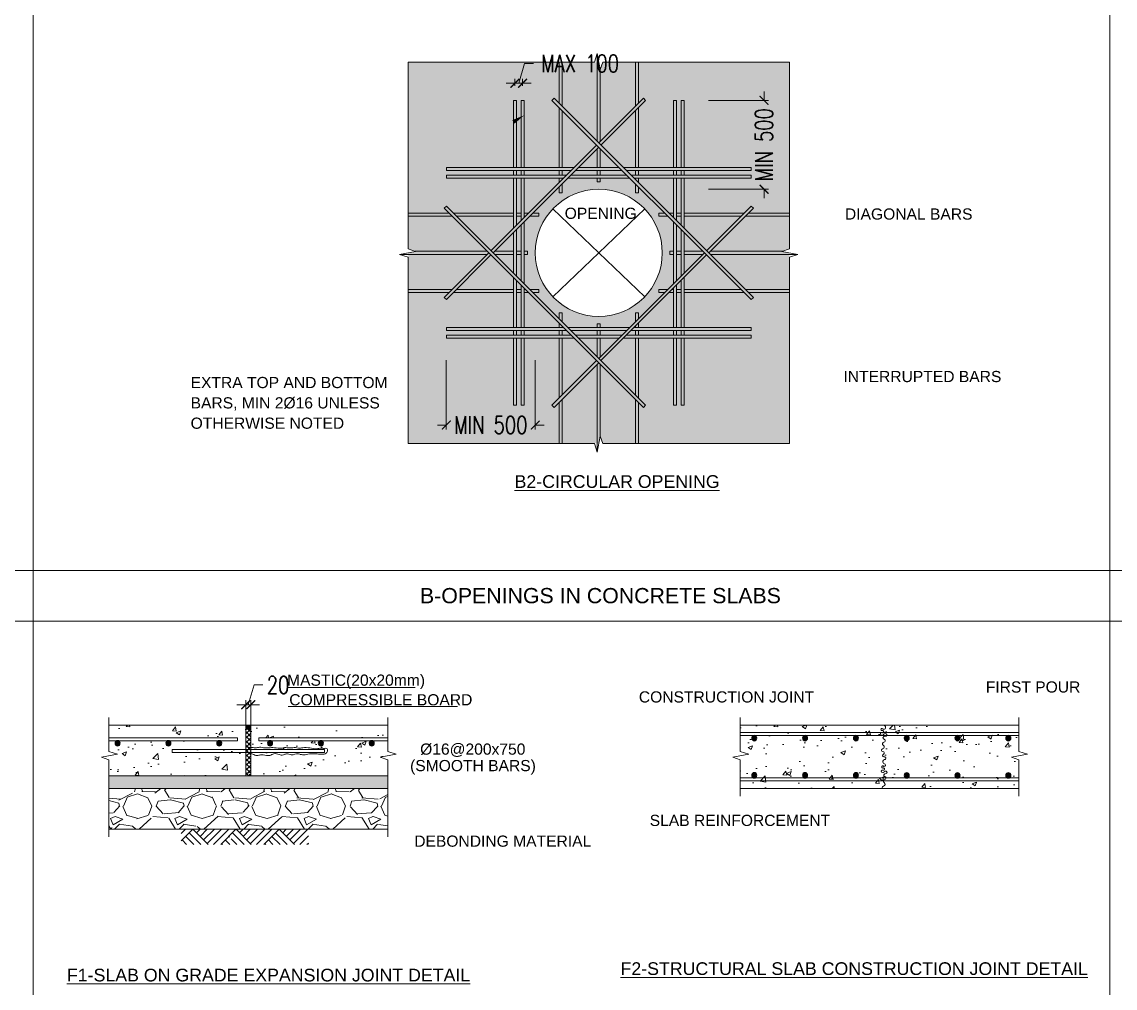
# Model space of a CAD drawing. Extents: x 166525 to 167198, y 178739 to 179747.
# Drawn here: x 166629.13 to 166641.6, y 179574.17 to 179585.19 of the extents above; entities that cross this region are included whole.
import ezdxf
from ezdxf.enums import TextEntityAlignment as Align

# ---------------------------------------------------------------- set-up
doc = ezdxf.new("R2010")
doc.units = 0
doc.header["$MEASUREMENT"] = 0
doc.layers.get('0').update_dxf_attribs({"linetype": 'CONTINUOUS'})
doc.layers.get('DEFPOINTS').update_dxf_attribs({"linetype": 'CONTINUOUS'})
doc.layers.add('BEAM', color=6, linetype='CONTINUOUS', lineweight=13)
doc.layers.add('S-G-TEXT SUB TITLE', color=2, linetype='CONTINUOUS')
doc.layers.add('Steel', color=2, linetype='CONTINUOUS')
doc.styles.add('ARIAL', font='arial.ttf')
doc.styles.add('DIM', font='simplex.shx', dxfattribs={"width": 0.75})
doc.dimstyles.new('MUTASIM', dxfattribs={"dimscale": 0.9995, "dimtxt": 0.2, "dimasz": 0.1, "dimexe": 0.05, "dimexo": 0.12, "dimgap": 0.05, "dimtad": 0, "dimzin": 0, "dimdsep": 46, "dimtxsty": 'DIM', "dimblk": 'ARCHTICK', "dimcen": 0.09, "dimclrd": 35, "dimclre": 33, "dimclrt": 256, "dimazin": 0, "dimtfac": 1, "dimtofl": 0, "dimtmove": 1, "dimatfit": 3, "dimfxl": 0.18, "dimtolj": 1, "dimtzin": 0, "dimlwd": 13, "dimlwe": 9, "dimarcsym": 0})

# ---------------------------------------------------------------- blocks, each defined once
blk = doc.blocks.new('B1')
at = {"layer": 'Steel'}
blk.add_hatch(color=256, dxfattribs=at).paths.add_polyline_path([(-0.05, 0, 1), (0.05, 0, 1)], flags=16)
blk.add_circle((0, 0), 0.05, dxfattribs=at)
blk = doc.blocks.new('SUBTITLE')
at = {"lineweight": 0}
for tag, p in [('%%USUBTITLE', (13935941.075, 8347529.818)), ('20', (13935941.075, 8347529.418))]:
    blk.add_attdef(tag, p, '', height=0.2, dxfattribs=at)
blk = doc.blocks.new('_ARCHTICK')
at = {"color": 0, "linetype": 'ByBlock', "const_width": 0.15}
blk.add_lwpolyline([(-0.5, -0.5), (0.5, 0.5)], dxfattribs=at)
blk = doc.blocks.new('*D675')
at = {"layer": 'BEAM', "color": 35, "lineweight": 13, "transparency": 16777216}
for p, q in [((166631.714, 179577.403), (166631.781, 179577.628)), ((166631.781, 179577.628), (166631.881, 179577.628)), ((166631.685, 179577.403), (166631.585, 179577.403)), ((166631.685, 179577.403), (166631.743, 179577.403)), ((166631.743, 179577.403), (166631.843, 179577.403))]:
    blk.add_line(p, q, dxfattribs=at)
at = {"layer": 'BEAM', "color": 33, "lineweight": 9, "transparency": 16777216}
for p, q in [((166631.685, 179576.632), (166631.685, 179577.453)), ((166631.743, 179576.632), (166631.743, 179577.453))]:
    blk.add_line(p, q, dxfattribs=at)
at = {"layer": 'DEFPOINTS', "color": 0, "transparency": 16777216}
for p in [(166631.743, 179577.403), (166631.685, 179576.512), (166631.743, 179576.512)]:
    blk.add_point(p, dxfattribs=at)
at = {"layer": 'BEAM', "color": 35, "lineweight": 13, "transparency": 16777216, "xscale": 0.09995000000000001, "yscale": 0.09995000000000001, "zscale": 0.09995000000000001}
blk.add_blockref('_ARCHTICK', (166631.685, 179577.403), dxfattribs=at)
at = {"layer": 'BEAM', "color": 35, "lineweight": 13, "transparency": 16777216, "xscale": 0.09995000000000001, "yscale": 0.09995000000000001, "zscale": 0.09995000000000001, "rotation": 180}
blk.add_blockref('_ARCHTICK', (166631.743, 179577.403), dxfattribs=at)
at = {"layer": 'BEAM', "transparency": 16777216, "insert": (166632.053, 179577.628), "char_height": 0.1999, "attachment_point": 5, "style": 'DIM'}
blk.add_mtext('\\A1;20', dxfattribs=at)
blk = doc.blocks.new('*D698')
at = {"layer": 'BEAM', "color": 35, "lineweight": 13, "transparency": 16777216}
for p, q in [((166637.595, 179584.293), (166637.595, 179584.393)), ((166637.595, 179583.279), (166637.595, 179583.179))]:
    blk.add_line(p, q, dxfattribs=at)
at = {"layer": 'BEAM', "color": 33, "lineweight": 9, "transparency": 16777216}
for p, q in [((166636.961, 179584.293), (166637.645, 179584.293)), ((166636.961, 179583.279), (166637.645, 179583.279))]:
    blk.add_line(p, q, dxfattribs=at)
at = {"layer": 'DEFPOINTS', "color": 0, "transparency": 16777216}
for p in [(166636.841, 179584.293), (166637.595, 179584.293), (166636.841, 179583.279)]:
    blk.add_point(p, dxfattribs=at)
at = {"layer": 'BEAM', "color": 35, "lineweight": 13, "transparency": 16777216, "xscale": 0.09995000000000001, "yscale": 0.09995000000000001, "zscale": 0.09995000000000001}
for p, rotation in [((166637.595, 179584.293), 270), ((166637.595, 179583.279), 90)]:
    blk.add_blockref('_ARCHTICK', p, dxfattribs=dict(at, rotation=rotation))
at = {"layer": 'BEAM', "transparency": 16777216, "insert": (166637.595, 179583.786), "char_height": 0.1999, "attachment_point": 5, "rotation": 90, "style": 'DIM'}
blk.add_mtext('\\A1;MIN 500', dxfattribs=at)
blk = doc.blocks.new('*D699')
at = {"layer": 'BEAM', "color": 33, "lineweight": 9, "transparency": 16777216}
for p, q in [((166633.972, 179581.331), (166633.972, 179580.541)), ((166634.986, 179581.331), (166634.986, 179580.541))]:
    blk.add_line(p, q, dxfattribs=at)
at = {"layer": 'BEAM', "color": 35, "lineweight": 13, "transparency": 16777216}
for p, q in [((166633.972, 179580.591), (166633.872, 179580.591)), ((166634.986, 179580.591), (166635.086, 179580.591))]:
    blk.add_line(p, q, dxfattribs=at)
at = {"layer": 'DEFPOINTS', "color": 0, "transparency": 16777216}
for p in [(166633.972, 179581.451), (166634.986, 179581.451), (166634.986, 179580.591)]:
    blk.add_point(p, dxfattribs=at)
at = {"layer": 'BEAM', "color": 35, "lineweight": 13, "transparency": 16777216, "xscale": 0.09995000000000001, "yscale": 0.09995000000000001, "zscale": 0.09995000000000001}
blk.add_blockref('_ARCHTICK', (166633.972, 179580.591), dxfattribs=at)
at = {"layer": 'BEAM', "color": 35, "lineweight": 13, "transparency": 16777216, "xscale": 0.09995000000000001, "yscale": 0.09995000000000001, "zscale": 0.09995000000000001, "rotation": 180}
blk.add_blockref('_ARCHTICK', (166634.986, 179580.591), dxfattribs=at)
at = {"layer": 'BEAM', "transparency": 16777216, "insert": (166634.479, 179580.591), "char_height": 0.1999, "attachment_point": 5, "style": 'DIM'}
blk.add_mtext('\\A1;MIN 500', dxfattribs=at)
blk = doc.blocks.new('*D700')
at = {"layer": 'BEAM', "color": 35, "lineweight": 13, "transparency": 16777216}
for p, q in [((166634.798, 179584.488), (166634.865, 179584.713)), ((166634.865, 179584.713), (166634.965, 179584.713)), ((166634.755, 179584.488), (166634.655, 179584.488)), ((166634.841, 179584.488), (166634.755, 179584.488)), ((166634.841, 179584.488), (166634.941, 179584.488))]:
    blk.add_line(p, q, dxfattribs=at)
at = {"layer": 'BEAM', "color": 33, "lineweight": 9, "transparency": 16777216}
for p, q in [((166634.755, 179584.459), (166634.755, 179584.538)), ((166634.841, 179584.459), (166634.841, 179584.538))]:
    blk.add_line(p, q, dxfattribs=at)
at = {"layer": 'DEFPOINTS', "color": 0, "transparency": 16777216}
for p in [(166634.755, 179584.488), (166634.755, 179584.339), (166634.841, 179584.339)]:
    blk.add_point(p, dxfattribs=at)
at = {"layer": 'BEAM', "color": 35, "lineweight": 13, "transparency": 16777216, "xscale": 0.09995000000000001, "yscale": 0.09995000000000001, "zscale": 0.09995000000000001}
blk.add_blockref('_ARCHTICK', (166634.755, 179584.488), dxfattribs=at)
at = {"layer": 'BEAM', "color": 35, "lineweight": 13, "transparency": 16777216, "xscale": 0.09995000000000001, "yscale": 0.09995000000000001, "zscale": 0.09995000000000001, "rotation": 180}
blk.add_blockref('_ARCHTICK', (166634.841, 179584.488), dxfattribs=at)
at = {"layer": 'BEAM', "transparency": 16777216, "insert": (166635.497, 179584.713), "char_height": 0.1999, "attachment_point": 5, "style": 'DIM'}
blk.add_mtext('\\A1;MAX 100', dxfattribs=at)

msp = doc.modelspace()

# ---------------------------------------------------------------- hatches: boundary and pattern name
at = {"layer": 'BEAM'}
h = msp.add_hatch(dxfattribs=at)
h.set_pattern_fill('AR-CONC', color=0, scale=0.002897, style=0)
h.set_pattern_definition([(50, (166507.37352, 179612.27), (0.527809, -0.0461773), [0.05519, -0.6070894]), (355, (166507.3735, 179612.27), (-0.1021023, 0.5535121), [0.044152, -0.4856715]), (100.451, (166507.4175, 179612.26616), (0.4257086, 0.5073323), [0.0469042, -0.5159463]), (46.1842, (166507.3735, 179612.4172), (0.7853458, -0.1218012), [0.082785, -0.910634]), (96.6356, (166507.439, 179612.407), (0.687786, 0.716819), [0.0703563, -0.7739195]), (351.184, (166507.3735, 179612.4172), (0.6877873, 0.716818), [0.066228, -0.7285073]), (21, (166507.4471, 179612.3804), (0.439245, -0.2962745), [0.05519, -0.6070894]), (326, (166507.4471, 179612.3804), (0.1790473, 0.5336128), [0.044152, -0.4856715]), (71.4514, (166507.4837, 179612.3557), (0.618291, 0.2373395), [0.0469042, -0.5159463]), (37.5, (166507.37352, 179612.27), (0.00894802, 0.24496525), [0, -0.4797846, 0, -0.4930302, 0, -0.4875112]), (7.5, (166507.37352, 179612.27), (0.1935839, 0.29023415), [0, -0.2811008, 0, -0.4687466, 0, -0.18580615]), (327.5, (166507.20943, 179612.27), (0.39282087, -0.0165968), [0, -0.1839665, 0, -0.57397544, 0, -0.76162126]), (317.5, (166507.13584, 179612.27), (0.4291465, 0.07366334), [0, -0.2391564, 0, -0.3811786, 0, -0.5408615])])
h.paths.add_polyline_path([(166633.53772, 179584.72725), (166633.53772, 179582.59971), (166633.62177, 179582.5699), (166633.53772, 179582.55402), (166633.53772, 179580.38158), (166635.71043, 179580.38158), (166635.72631, 179580.46563), (166635.75612, 179580.38158), (166637.88339, 179580.38158), (166637.88339, 179582.55402), (166637.79934, 179582.5699), (166637.88339, 179582.59971), (166637.88339, 179584.72725), (166635.75612, 179584.72725), (166635.72631, 179584.6432), (166635.71043, 179584.72725)])
h.paths.add_polyline_path([(166636.43483, 179582.55441, -1), (166634.98628, 179582.55441, -1)], flags=16)
h.paths.add_polyline_path([(166640.85404, 179577.64755), (166640.85404, 179589.92383), (166644.7101, 179589.92383), (166644.7101, 179577.64755)], flags=9)
h.paths.add_polyline_path([(166628.34114, 179577.33186), (166640.61742, 179577.33186), (166640.61742, 179573.4758), (166628.34114, 179573.4758)], flags=9)
h.paths.add_polyline_path([(166628.15715, 179589.01424), (166641.43878, 179589.01424), (166641.43878, 179585.15818), (166628.15715, 179585.15818)], flags=9)
h.paths.add_polyline_path([(166635.28877, 179582.90624), (166636.17599, 179582.90624), (166636.17599, 179583.1041), (166635.28877, 179583.1041)], flags=8)
h = msp.add_hatch(dxfattribs=at)
h.set_pattern_fill('AR-CONC', color=0, scale=0.002897, style=0)
h.set_pattern_definition([(50, (166652.5228, 179580.65582), (0.527809, -0.046177), [0.05519, -0.60709]), (355, (166652.5228, 179580.6558), (-0.102102, 0.553512), [0.044152, -0.485672]), (100.451, (166652.5668, 179580.652), (0.425709, 0.507332), [0.046904, -0.515946]), (46.1842, (166652.5228, 179580.803), (0.785346, -0.121801), [0.082785, -0.910634]), (96.6356, (166652.58825, 179580.79285), (0.687786, 0.71682), [0.070356, -0.77392]), (351.184, (166652.5228, 179580.803), (0.687787, 0.716818), [0.066228, -0.728507]), (21, (166652.5964, 179580.7662), (0.439245, -0.2962745), [0.05519, -0.60709]), (326, (166652.5964, 179580.7662), (0.179047, 0.533613), [0.044152, -0.485672]), (71.4514, (166652.633, 179580.7415), (0.618291, 0.23734), [0.046904, -0.515946]), (37.5, (166652.5228, 179580.65582), (0.008948, 0.2449653), [0, -0.4797846, 0, -0.49303, 0, -0.4875112]), (7.5, (166652.5228, 179580.65582), (0.193584, 0.290234), [0, -0.2811008, 0, -0.4687466, 0, -0.185806]), (327.5, (166652.3587, 179580.65582), (0.3928209, -0.0165968), [0, -0.1839665, 0, -0.5739754, 0, -0.7616213]), (317.5, (166652.2851, 179580.65582), (0.4291465, 0.0736633), [0, -0.2391564, 0, -0.3811786, 0, -0.5408615])])
h.paths.add_polyline_path([(166633.3033, 179576.77547), (166633.21925, 179576.80528), (166633.40135, 179576.83968), (166633.3033, 179576.86949), (166633.3033, 179576.99215), (166633.12092, 179576.99215, -0.41421356), (166633.14989, 179576.96318, -1), (166633.09195, 179576.96318, -0.41421356), (166633.12092, 179576.99215), (166632.5415, 179576.99215, -0.41421356), (166632.57047, 179576.96318, -1), (166632.51252, 179576.96318, -0.41421356), (166632.5415, 179576.99215), (166631.96207, 179576.99215, -0.41421356), (166631.99104, 179576.96318, -1), (166631.9331, 179576.96318, -0.41421356), (166631.96207, 179576.99215), (166631.38265, 179576.99215, -0.41421356), (166631.41162, 179576.96318, -1), (166631.35368, 179576.96318, -0.41421356), (166631.38265, 179576.99215), (166630.80323, 179576.99215, -0.41421356), (166630.8322, 179576.96318, -1), (166630.77426, 179576.96318, -0.41421356), (166630.80323, 179576.99215), (166630.22381, 179576.99215, -0.41421356), (166630.25278, 179576.96318, -1), (166630.19484, 179576.96318, -0.41421356), (166630.22381, 179576.99215), (166630.12468, 179576.99215), (166630.12468, 179576.86949), (166630.22273, 179576.83968), (166630.04063, 179576.80528), (166630.12468, 179576.77547), (166630.12468, 179576.59177), (166633.3033, 179576.59177)])
h.paths.add_polyline_path([(166633.3033, 179577.1712), (166631.38422, 179577.1712), (166631.53876, 179577.02692), (166633.3033, 179577.02692)])
h.paths.add_polyline_path([(166631.38422, 179577.1712), (166630.12468, 179577.1712), (166630.12468, 179577.02692), (166631.53876, 179577.02692)])
msp.add_hatch(color=0, dxfattribs=at).paths.add_polyline_path([(166631.74296, 179577.1712), (166631.68502, 179577.1712), (166631.68502, 179577.12484), (166631.74296, 179577.12484)])
h = msp.add_hatch(dxfattribs=at)
h.set_pattern_fill('ANSI37', color=0, scale=0.011588, style=0)
h.set_pattern_definition([(45, (166602.71423, 179569.01919), (-0.02601679, 0.02601679), []), (135, (166602.71423, 179569.01919), (-0.02601679, -0.02601679), [])])
h.paths.add_polyline_path([(166631.74296, 179577.12484), (166631.68502, 179577.12484), (166631.68502, 179576.89373), (166631.74296, 179576.89373)])
h.paths.add_polyline_path([(166631.74296, 179576.89373), (166631.68502, 179576.89373), (166631.68502, 179576.85897), (166631.74296, 179576.85897)])
h.paths.add_polyline_path([(166631.74296, 179576.85897), (166631.68502, 179576.85897), (166631.68502, 179576.59177), (166631.74296, 179576.59177)])
h = msp.add_hatch(dxfattribs=at)
h.set_pattern_fill('AR-CONC', color=0, scale=0.002897, style=0)
h.set_pattern_definition([(50, (166666.4127, 179573.5542), (0.527809, -0.046177), [0.05519, -0.607089]), (355, (166666.4127, 179573.5542), (-0.102102, 0.553512), [0.044152, -0.485672]), (100.451, (166666.4567, 179573.55034), (0.425709, 0.507332), [0.046904, -0.515946]), (46.1842, (166666.4127, 179573.70136), (0.785346, -0.121801), [0.082785, -0.910634]), (96.6356, (166666.47816, 179573.6912), (0.687786, 0.71682), [0.070356, -0.77392]), (351.184, (166666.4127, 179573.7014), (0.687787, 0.716818), [0.066228, -0.728507]), (21, (166666.4863, 179573.66457), (0.439245, -0.2962745), [0.05519, -0.607089]), (326, (166666.4863, 179573.66457), (0.179047, 0.533613), [0.044152, -0.485672]), (71.4514, (166666.5229, 179573.6399), (0.618291, 0.2373395), [0.046904, -0.515946]), (37.5, (166666.41271, 179573.55419), (0.008948, 0.2449653), [0, -0.4797846, 0, -0.4930302, 0, -0.4875112]), (7.5, (166666.4127, 179573.5542), (0.193584, 0.2902341), [0, -0.2811008, 0, -0.4687466, 0, -0.1858062]), (327.5, (166666.24861, 179573.55419), (0.3928209, -0.0165968), [0, -0.1839665, 0, -0.5739754, 0, -0.7616213]), (317.5, (166666.17503, 179573.5542), (0.4291465, 0.0736633), [0, -0.2391564, 0, -0.3811786, 0, -0.5408615])])
h.paths.add_polyline_path([(166637.32326, 179577.1712), (166637.32326, 179576.86949), (166637.42131, 179576.83968), (166637.32326, 179576.82116), (166637.32326, 179576.44692), (166640.50187, 179576.44692), (166640.50187, 179576.77547), (166640.41783, 179576.80528), (166640.50187, 179576.82116), (166640.50187, 179577.1712)])
h = msp.add_hatch(dxfattribs=at)
h.set_pattern_fill('AR-CONC', color=0, scale=0.000579422, style=0)
h.set_pattern_definition([(50, (166652.5228, 179580.655825), (0.1055618, -0.00923546), [0.011038, -0.1214179]), (355, (166652.5228, 179580.65582), (-0.02042047, 0.1107024), [0.0088304, -0.0971343]), (100.451, (166652.5316, 179580.65506), (0.0851417, 0.10146646), [0.00938084, -0.10318926]), (46.1842, (166652.5228, 179580.68526), (0.15706916, -0.02436025), [0.016557, -0.1821268]), (96.6356, (166652.53589, 179580.68323), (0.1375572, 0.1433638), [0.0140713, -0.1547839]), (351.184, (166652.5228, 179580.68526), (0.1375575, 0.1433636), [0.0132456, -0.1457015]), (21, (166652.53752, 179580.6779), (0.087849, -0.0592549), [0.011038, -0.1214179]), (326, (166652.53752, 179580.6779), (0.03580946, 0.10672256), [0.0088304, -0.0971343]), (71.4514, (166652.54484, 179580.67296), (0.1236582, 0.0474679), [0.00938084, -0.10318926]), (37.5, (166652.5228, 179580.655825), (0.001789605, 0.04899305), [0, -0.09595692, 0, -0.09860604, 0, -0.09750224]), (7.5, (166652.5228, 179580.655825), (0.03871678, 0.05804683), [0, -0.05622016, 0, -0.09374932, 0, -0.03716123]), (327.5, (166652.48998, 179580.655825), (0.078564175, -0.00331936), [0, -0.0367933, 0, -0.11479509, 0, -0.15232425]), (317.5, (166652.47526, 179580.655825), (0.0858293, 0.01473267), [0, -0.04783129, 0, -0.07623571, 0, -0.1081723])])
h.paths.add_polyline_path([(166633.3033, 179576.59177), (166630.12468, 179576.59177), (166630.12468, 179576.44692), (166633.3033, 179576.44692)])
h = msp.add_hatch(dxfattribs=at)
h.set_pattern_fill('GRAVEL', color=0, scale=0.028971, style=0)
h.set_pattern_definition([(228.0128, (166653.052624, 179581.39169), (-5.88693258, -6.62280166), [0.099, -9.801068]), (184.9697, (166652.986396, 179581.318104), (8.83040565, 0.735860754), [0.169888, -16.818883]), (132.5104, (166652.817147, 179581.303387), (7.35865412, -8.094533325), [0.11979, -11.859233]), (267.2737, (166652.53016, 179581.11942), (0.73586275, 14.717314206), [0.154707, -15.315978]), (292.8337, (166652.5228, 179580.96489), (-3.67934018, 8.830396386), [0.151703, -15.01856]), (357.2737, (166652.58167, 179580.825074), (-14.717314206, 0.73586275), [0.154707, -15.315978]), (37.6942, (166652.736201, 179580.817715), (-9.566263356, -7.35865291), [0.204592, -20.254594]), (72.2553, (166652.898092, 179580.942812), (5.151071933, 16.18905553), [0.193156, -19.122462]), (121.4296, (166652.95696, 179581.12678), (-5.886929094, 9.56624606), [0.155231, -15.367865]), (175.2364, (166652.876016, 179581.259235), (8.09451906, -0.73585904), [0.17722, -8.683769]), (222.3974, (166652.699408, 179581.273952), (-8.83039163, -8.094514887), [0.229184, -22.689239]), (138.8141, (166653.258666, 179581.11206), (-5.15105835, 4.4151889), [0.078223, -7.744149]), (171.4692, (166653.199797, 179581.163572), (9.56624271, -1.4717356), [0.14882, -14.733137]), (225, (166653.0526, 179581.18565), (-2e-16, -0.735865), [0.104067, -0.936604]), (203.1986, (166653.00111, 179581.27395), (3.67934214, 1.47173835), [0.056042, -5.54814]), (291.8014, (166652.9496, 179581.25188), (-0.7358665, 2.2075993), [0.079255, -3.883518]), (30.9638, (166652.97904, 179581.17829), (2.2075955, 1.47173304), [0.128724, -4.162075]), (161.5651, (166653.08942, 179581.24452), (1.4717326, -0.7358649), [0.09308, -2.233933]), (16.3895, (166652.5228, 179581.251876), (7.35866353, 2.20759325), [0.130395, -12.909175]), (70.3462, (166652.6479, 179581.28867), (-2.94345559, -8.09451397), [0.109395, -10.830035]), (293.1986, (166653.08942, 179581.39169), (-1.47173835, 3.67934214), [0.112083, -5.49211]), (343.6105, (166653.13357, 179581.28867), (-7.35866353, 2.20759325), [0.130395, -12.909175]), (339.444, (166652.5228, 179580.79564), (-3.6793343, 1.4717301), [0.125745, -6.161487]), (294.7751, (166652.64054, 179580.751487), (-3.67932116, 8.09452166), [0.10536, -10.430639]), (66.8014, (166653.09678, 179580.65582), (1.47173835, 3.67934214), [0.112083, -5.49211]), (17.354, (166653.140928, 179580.758846), (-9.56625783, -2.94345935), [0.123354, -12.212014]), (69.444, (166652.7362, 179580.655825), (-1.4717301, -3.6793343), [0.062873, -6.224383]), (101.3099, (166653.05262, 179580.65582), (-0.7358623, 2.9434544), [0.037522, -3.714674]), (165.9638, (166653.04527, 179580.69262), (2.2075994, -0.7358647), [0.151703, -2.88235]), (186.009, (166652.898092, 179580.72941), (7.35864862, 0.73586423), [0.140587, -13.918122]), (303.6901, (166652.97904, 179581.11206), (-0.7358662, 1.4717305), [0.106128, -2.547075]), (353.1572, (166653.037906, 179581.023758), (12.509726274, -1.471738486), [0.185287, -18.343342]), (60.9454, (166653.22187, 179581.00168), (-2.94345694, -5.15104935), [0.075762, -7.500444]), (90, (166653.2587, 179581.0679), (-0.735866, 0.735866), [0.044152, -0.691714]), (120.2564, (166652.883375, 179580.751487), (2.94345755, -5.15105903), [0.10223, -10.120735]), (48.0128, (166652.831864, 179580.83979), (5.88693258, 6.62280166), [0.198001, -9.702074]), (0, (166652.9643, 179580.987), (0.735866, 0.735866), [0.191325, -0.54454]), (325.3048, (166653.155645, 179580.986964), (-7.35864672, 5.15106212), [0.116351, -11.518707]), (254.0546, (166653.25131, 179580.92074), (-0.73586782, -2.9434708), [0.107144, -5.250056]), (207.646, (166653.221873, 179580.817715), (-13.981448084, -7.3586641), [0.174448, -17.270397]), (175.4261, (166653.06734, 179580.73677), (-9.566259516, 0.735862387), [0.184554, -18.270856]), (175.4261, (166653.06734, 179580.73677), (-9.566259516, 0.735862387), [0.184554, -18.270856])])
h.paths.add_polyline_path([(166633.3033, 179576.44692), (166630.12468, 179576.44692), (166630.12468, 179575.98338), (166633.3033, 179575.98338)])
h = msp.add_hatch(dxfattribs=at)
h.set_pattern_fill('AR-PARQ1', color=0, scale=0.028971, angle=45, style=0)
h.set_pattern_definition([(135, (166661.56447, 179575.49198), (-0.491656, 3e-17), [0.347653, -0.347653]), (135, (166661.60544, 179575.53295), (-0.491656, 3e-17), [0.347653, -0.347653]), (135, (166661.6464, 179575.57392), (-0.491656, 3e-17), [0.347653, -0.347653]), (135, (166661.6874, 179575.6149), (-0.491656, 3e-17), [0.347653, -0.347653]), (135, (166661.72836, 179575.65587), (-0.491656, 3e-17), [0.347653, -0.347653]), (135, (166661.76933, 179575.69684), (-0.491656, 3e-17), [0.347653, -0.347653]), (135, (166661.8103, 179575.7378), (-0.491656, 3e-17), [0.347653, -0.347653]), (45, (166661.31864, 179575.7378), (0.491656, -3e-17), [0.347653, -0.347653]), (45, (166661.27767, 179575.77878), (0.491656, -3e-17), [0.347653, -0.347653]), (45, (166661.2367, 179575.81975), (0.491656, -3e-17), [0.347653, -0.347653]), (45, (166661.19573, 179575.86072), (0.491656, -3e-17), [0.347653, -0.347653]), (45, (166661.15476, 179575.9017), (0.491656, -3e-17), [0.347653, -0.347653]), (45, (166661.1138, 179575.94266), (0.491656, -3e-17), [0.347653, -0.347653]), (45, (166661.0728, 179575.98364), (0.491656, -3e-17), [0.347653, -0.347653])])
h.paths.add_polyline_path([(166632.39881, 179575.80955), (166632.39881, 179575.98338), (166631.51286, 179575.98338), (166631.51286, 179575.90187, -0.41421356), (166631.52734, 179575.88738, -0.41421356), (166631.51286, 179575.8729), (166631.51286, 179575.80955)])
h.paths.add_polyline_path([(166630.95026, 179575.98338), (166630.95026, 179575.80955), (166631.51286, 179575.80955), (166631.51286, 179575.8729, -0.41421356), (166631.49837, 179575.88738, -0.41421356), (166631.51286, 179575.90187), (166631.51286, 179575.98338)])

# ---------------------------------------------------------------- linework, layer by layer
at = {"layer": 'BEAM', "color": 0}
for p, q in [((166629.26001, 179591.82623), (166629.26001, 179553.60608)), ((166641.53805, 179591.82623), (166641.53805, 179553.60608)), ((166635.69317, 179583.82552), (166635.69317, 179584.81864)), ((166635.2586, 179584.26009), (166635.2586, 179584.72725)), ((166635.29337, 179584.22532), (166635.29337, 179584.72725)), ((166636.12774, 179584.22532), (166636.12774, 179584.72725)), ((166636.1625, 179584.26009), (166636.1625, 179584.72725)), ((166635.72794, 179583.82552), (166635.72794, 179584.64778)), ((166635.2586, 179583.52784), (166635.2586, 179584.21092)), ((166636.1625, 179583.52784), (166636.1625, 179584.21092)), ((166635.29337, 179583.52784), (166635.29337, 179584.17615)), ((166636.12774, 179583.52784), (166636.12774, 179584.17615)), ((166635.68597, 179583.78355), (166634.48141, 179582.579)), ((166635.71055, 179583.75897), (166634.506, 179582.55441)), ((166635.69317, 179583.52784), (166635.69317, 179583.74159)), ((166635.72794, 179583.52784), (166635.72794, 179583.74159)), ((166634.73712, 179583.49308), (166634.73712, 179583.44093)), ((166634.77189, 179583.49308), (166634.77189, 179583.44093)), ((166634.82404, 179583.49308), (166634.82404, 179583.44093)), ((166634.8588, 179583.49308), (166634.8588, 179583.44093)), ((166635.2586, 179583.44093), (166635.2586, 179583.49308)), ((166635.29337, 179583.44093), (166635.29337, 179583.49308)), ((166636.02859, 179583.44093), (166635.39251, 179583.44093)), ((166635.97645, 179583.49308), (166635.44466, 179583.49308)), ((166635.94168, 179583.52784), (166635.47942, 179583.52784)), ((166635.69317, 179583.44093), (166635.69317, 179583.49308)), ((166635.72794, 179583.44093), (166635.72794, 179583.49308)), ((166636.12774, 179583.44093), (166636.12774, 179583.49308)), ((166636.1625, 179583.44093), (166636.1625, 179583.49308)), ((166636.5623, 179583.44093), (166636.5623, 179583.49308)), ((166636.59707, 179583.44093), (166636.59707, 179583.49308)), ((166636.64922, 179583.44093), (166636.64922, 179583.49308)), ((166636.68398, 179583.44093), (166636.68398, 179583.49308)), ((166634.73712, 179583.40616), (166634.73712, 179582.83471)), ((166634.77189, 179583.40616), (166634.77189, 179582.86947)), ((166634.82404, 179583.40616), (166634.82404, 179582.92162)), ((166634.8588, 179583.40616), (166634.8588, 179582.95639)), ((166635.2586, 179583.35619), (166635.2586, 179583.40616)), ((166635.29337, 179583.39095), (166635.29337, 179583.40616)), ((166636.06336, 179583.40616), (166635.35775, 179583.40616)), ((166636.12774, 179583.39095), (166636.12774, 179583.40616)), ((166636.1625, 179583.35619), (166636.1625, 179583.40616)), ((166636.5623, 179582.95639), (166636.5623, 179583.40616)), ((166636.59707, 179582.92162), (166636.59707, 179583.40616)), ((166636.64922, 179582.86947), (166636.64922, 179583.40616)), ((166636.68398, 179582.83471), (166636.68398, 179583.40616)), ((166634.00488, 179583.00636), (166633.53772, 179583.00636)), ((166634.03965, 179582.9716), (166633.53772, 179582.9716)), ((166634.73712, 179583.00636), (166634.05405, 179583.00636)), ((166634.73712, 179582.9716), (166634.08881, 179582.9716)), ((166634.82404, 179583.00636), (166634.77189, 179583.00636)), ((166634.82404, 179582.9716), (166634.77189, 179582.9716)), ((166634.90878, 179583.00636), (166634.8588, 179583.00636)), ((166634.87401, 179582.9716), (166634.8588, 179582.9716)), ((166636.23406, 179582.0539), (166635.18704, 179583.05493)), ((166635.18704, 179582.0539), (166636.23406, 179583.05493)), ((166636.51233, 179583.00636), (166636.5623, 179583.00636)), ((166636.54709, 179582.9716), (166636.5623, 179582.9716)), ((166636.59707, 179583.00636), (166636.64922, 179583.00636)), ((166636.59707, 179582.9716), (166636.64922, 179582.9716)), ((166636.68398, 179583.00636), (166637.36706, 179583.00636)), ((166636.68398, 179582.9716), (166637.33229, 179582.9716)), ((166637.38146, 179582.9716), (166637.88339, 179582.9716)), ((166637.41622, 179583.00636), (166637.88339, 179583.00636)), ((166634.77189, 179582.82031), (166634.77189, 179582.28852)), ((166634.82404, 179582.87246), (166634.82404, 179582.23637)), ((166634.8588, 179582.90722), (166634.8588, 179582.20161)), ((166636.5623, 179582.20161), (166636.5623, 179582.90722)), ((166636.59707, 179582.23637), (166636.59707, 179582.87246)), ((166636.64922, 179582.28852), (166636.64922, 179582.82031)), ((166634.73712, 179582.78554), (166634.73712, 179582.32329)), ((166636.68398, 179582.32329), (166636.68398, 179582.78554)), ((166634.43945, 179582.5718), (166633.61719, 179582.5718)), ((166634.73712, 179582.5718), (166634.52338, 179582.5718)), ((166634.82404, 179582.5718), (166634.77189, 179582.5718)), ((166636.59707, 179582.5718), (166636.64922, 179582.5718)), ((166636.68398, 179582.5718), (166636.89773, 179582.5718)), ((166636.98166, 179582.5718), (166637.80392, 179582.5718)), ((166634.43945, 179582.53703), (166633.44632, 179582.53703)), ((166634.73712, 179582.53703), (166634.52338, 179582.53703)), ((166634.82404, 179582.53703), (166634.77189, 179582.53703)), ((166635.73514, 179581.32527), (166636.93969, 179582.52983)), ((166636.59707, 179582.53703), (166636.64922, 179582.53703)), ((166636.68398, 179582.53703), (166636.89773, 179582.53703)), ((166636.98166, 179582.53703), (166637.97478, 179582.53703)), ((166634.73712, 179582.27412), (166634.73712, 179581.70266)), ((166634.77189, 179582.23936), (166634.77189, 179581.70266)), ((166636.64922, 179581.70266), (166636.64922, 179582.23936)), ((166636.68398, 179581.70266), (166636.68398, 179582.27412)), ((166634.03965, 179582.13723), (166633.53772, 179582.13723)), ((166634.00488, 179582.10246), (166633.53772, 179582.10246)), ((166634.73712, 179582.10246), (166634.05405, 179582.10246)), ((166634.73712, 179582.13723), (166634.08881, 179582.13723)), ((166634.82404, 179582.13723), (166634.77189, 179582.13723)), ((166634.82404, 179582.10246), (166634.77189, 179582.10246)), ((166634.82404, 179582.18721), (166634.82404, 179581.70266)), ((166634.8588, 179582.15244), (166634.8588, 179581.70266)), ((166634.87401, 179582.13723), (166634.8588, 179582.13723)), ((166634.90878, 179582.10246), (166634.8588, 179582.10246)), ((166636.51233, 179582.10246), (166636.5623, 179582.10246)), ((166636.54709, 179582.13723), (166636.5623, 179582.13723)), ((166636.5623, 179581.70266), (166636.5623, 179582.15244)), ((166636.59707, 179581.70266), (166636.59707, 179582.18721)), ((166636.59707, 179582.13723), (166636.64922, 179582.13723)), ((166636.59707, 179582.10246), (166636.64922, 179582.10246)), ((166636.68398, 179582.13723), (166637.33229, 179582.13723)), ((166636.68398, 179582.10246), (166637.36706, 179582.10246)), ((166637.38146, 179582.13723), (166637.88339, 179582.13723)), ((166637.41622, 179582.10246), (166637.88339, 179582.10246)), ((166635.2586, 179581.70266), (166635.2586, 179581.75264)), ((166635.29337, 179581.70266), (166635.29337, 179581.71788)), ((166635.35775, 179581.70266), (166636.06336, 179581.70266)), ((166636.12774, 179581.70266), (166636.12774, 179581.71788)), ((166636.1625, 179581.70266), (166636.1625, 179581.75264)), ((166634.73712, 179581.6679), (166634.73712, 179581.61575)), ((166634.77189, 179581.6679), (166634.77189, 179581.61575)), ((166634.82404, 179581.6679), (166634.82404, 179581.61575)), ((166634.8588, 179581.6679), (166634.8588, 179581.61575)), ((166635.2586, 179581.61575), (166635.2586, 179581.6679)), ((166635.2586, 179580.89791), (166635.2586, 179581.58099)), ((166635.29337, 179581.61575), (166635.29337, 179581.6679)), ((166635.29337, 179580.93267), (166635.29337, 179581.58099)), ((166635.39251, 179581.6679), (166636.02859, 179581.6679)), ((166635.44466, 179581.61575), (166635.97645, 179581.61575)), ((166635.47942, 179581.58099), (166635.94168, 179581.58099)), ((166635.69317, 179581.61575), (166635.69317, 179581.6679)), ((166635.69317, 179581.36724), (166635.69317, 179581.58099)), ((166635.72794, 179581.61575), (166635.72794, 179581.6679)), ((166635.72794, 179581.36724), (166635.72794, 179581.58099)), ((166636.12774, 179581.61575), (166636.12774, 179581.6679)), ((166636.12774, 179580.93267), (166636.12774, 179581.58099)), ((166636.1625, 179581.61575), (166636.1625, 179581.6679)), ((166636.1625, 179580.89791), (166636.1625, 179581.58099)), ((166636.5623, 179581.61575), (166636.5623, 179581.6679)), ((166636.59707, 179581.61575), (166636.59707, 179581.6679)), ((166636.64922, 179581.61575), (166636.64922, 179581.6679)), ((166636.68398, 179581.61575), (166636.68398, 179581.6679)), ((166635.69317, 179580.29019), (166635.69317, 179581.28331)), ((166635.72794, 179580.46105), (166635.72794, 179581.28331)), ((166635.2586, 179580.38158), (166635.2586, 179580.84874)), ((166635.29337, 179580.38158), (166635.29337, 179580.88351)), ((166636.12774, 179580.38158), (166636.12774, 179580.88351)), ((166636.1625, 179580.38158), (166636.1625, 179580.84874)), ((166665.54405, 179578.9345), (166615.94671, 179578.9345)), ((166665.54405, 179578.35508), (166615.94671, 179578.35508)), ((166632.15177, 179577.59739), (166633.61835, 179577.59739)), ((166631.68502, 179577.1712), (166630.12468, 179577.1712)), ((166631.68502, 179577.1712), (166631.68502, 179577.12484)), ((166631.74296, 179577.1712), (166631.68502, 179577.1712)), ((166631.74296, 179577.12484), (166631.68502, 179577.12484)), ((166631.68502, 179577.12484), (166631.68502, 179576.59177)), ((166633.3033, 179577.1712), (166631.74296, 179577.1712)), ((166631.74296, 179577.1712), (166631.74296, 179577.12484)), ((166631.74296, 179577.12484), (166631.74296, 179576.59177)), ((166640.50187, 179577.1712), (166637.32326, 179577.1712)), ((166640.50187, 179577.08486), (166637.32326, 179577.08486)), ((166637.32326, 179577.0501), (166640.50187, 179577.0501)), ((166633.3033, 179576.59177), (166630.12468, 179576.59177)), ((166637.32326, 179576.5686), (166640.50187, 179576.5686)), ((166640.50187, 179576.53383), (166637.32326, 179576.53383)), ((166633.3033, 179576.44692), (166630.12468, 179576.44692)), ((166640.50187, 179576.44692), (166637.32326, 179576.44692)), ((166633.3033, 179575.98338), (166630.12468, 179575.98338))]:
    msp.add_line(p, q, dxfattribs=at)
at = {"layer": 'BEAM', "color": 3}
msp.add_line((166632.16916, 179577.38054), (166634.10075, 179577.38054), dxfattribs=at)
at = {"layer": 'BEAM', "color": 0}
for points in [[(166633.53772, 179584.72725), (166633.53772, 179582.59971), (166633.62177, 179582.5699), (166633.43966, 179582.5355), (166633.53772, 179582.50569), (166633.53772, 179580.38158), (166635.6621, 179580.38158), (166635.69191, 179580.28353), (166635.72631, 179580.46563), (166635.75612, 179580.38158), (166637.88339, 179580.38158), (166637.88339, 179582.50569), (166637.98144, 179582.5355), (166637.79934, 179582.5699), (166637.88339, 179582.59971), (166637.88339, 179584.72725), (166635.75612, 179584.72725), (166635.72631, 179584.6432), (166635.69191, 179584.8253), (166635.6621, 179584.72725), (166633.53772, 179584.72725)], [(166635.73514, 179583.78355), (166636.24426, 179584.29268), (166636.21968, 179584.31726), (166635.71055, 179583.80814)], [(166634.73712, 179583.52784), (166634.73712, 179584.29268), (166634.77189, 179584.29268), (166634.77189, 179583.52784)], [(166634.82404, 179583.52784), (166634.82404, 179584.29268), (166634.8588, 179584.29268), (166634.8588, 179583.52784)], [(166636.5623, 179583.52784), (166636.5623, 179584.29268), (166636.59707, 179584.29268), (166636.59707, 179583.52784)], [(166636.64922, 179583.52784), (166636.64922, 179584.29268), (166636.68398, 179584.29268), (166636.68398, 179583.52784)], [(166635.43026, 179583.52784), (166633.97229, 179583.52784), (166633.97229, 179583.49308), (166635.39549, 179583.49308)], [(166635.34335, 179583.44093), (166633.97229, 179583.44093), (166633.97229, 179583.40616), (166635.30858, 179583.40616)], [(166636.02561, 179583.49308), (166637.44882, 179583.49308), (166637.44882, 179583.52784), (166635.99085, 179583.52784)], [(166636.07776, 179583.44093), (166637.44882, 179583.44093), (166637.44882, 179583.40616), (166636.11252, 179583.40616)], [(166635.2586, 179583.30702), (166635.2586, 179583.23938), (166635.29337, 179583.23938), (166635.29337, 179583.34179)], [(166635.69317, 179583.40616), (166635.69317, 179583.3656), (166635.72794, 179583.3656), (166635.72794, 179583.40616)], [(166636.12774, 179583.34179), (166636.12774, 179583.23938), (166636.1625, 179583.23938), (166636.1625, 179583.30702)], [(166636.93969, 179582.579), (166637.44882, 179583.08812), (166637.4734, 179583.06354), (166636.96428, 179582.55441)], [(166634.95795, 179583.00636), (166635.02558, 179583.00636), (166635.02558, 179582.9716), (166634.92318, 179582.9716)], [(166636.46316, 179583.00636), (166636.39552, 179583.00636), (166636.39552, 179582.9716), (166636.49793, 179582.9716)], [(166634.8588, 179582.53703), (166634.89936, 179582.53703), (166634.89936, 179582.5718), (166634.8588, 179582.5718)], [(166636.5623, 179582.53703), (166636.52174, 179582.53703), (166636.52174, 179582.5718), (166636.5623, 179582.5718)], [(166634.45683, 179582.55441), (166633.9477, 179582.04529), (166633.97229, 179582.0207), (166634.48141, 179582.52983)], [(166635.71055, 179581.34986), (166636.91511, 179582.55441)], [(166634.92318, 179582.13723), (166635.02558, 179582.13723), (166635.02558, 179582.10246), (166634.95795, 179582.10246)], [(166636.46316, 179582.10246), (166636.39552, 179582.10246), (166636.39552, 179582.13723), (166636.49793, 179582.13723)], [(166635.2586, 179581.80181), (166635.2586, 179581.86945), (166635.29337, 179581.86945), (166635.29337, 179581.76704)], [(166636.12774, 179581.76704), (166636.12774, 179581.86945), (166636.1625, 179581.86945), (166636.1625, 179581.80181)], [(166635.30858, 179581.70266), (166633.97229, 179581.70266), (166633.97229, 179581.6679), (166635.34335, 179581.6679)], [(166635.69317, 179581.70266), (166635.69317, 179581.74322), (166635.72794, 179581.74322), (166635.72794, 179581.70266)], [(166636.07776, 179581.6679), (166637.44882, 179581.6679), (166637.44882, 179581.70266), (166636.11252, 179581.70266)], [(166635.43026, 179581.58099), (166633.97229, 179581.58099), (166633.97229, 179581.61575), (166635.39549, 179581.61575)], [(166634.73712, 179581.58099), (166634.73712, 179580.81615), (166634.77189, 179580.81615), (166634.77189, 179581.58099)], [(166634.8588, 179581.58099), (166634.8588, 179580.81615), (166634.82404, 179580.81615), (166634.82404, 179581.58099)], [(166636.02561, 179581.61575), (166637.44882, 179581.61575), (166637.44882, 179581.58099), (166635.99085, 179581.58099)], [(166636.5623, 179581.58099), (166636.5623, 179580.81615), (166636.59707, 179580.81615), (166636.59707, 179581.58099)], [(166636.68398, 179581.58099), (166636.68398, 179580.81615), (166636.64922, 179580.81615), (166636.64922, 179581.58099)], [(166635.71055, 179581.30069), (166635.20143, 179580.79157), (166635.17684, 179580.81615), (166635.68597, 179581.32527)], [(166630.12468, 179577.25811), (166630.12468, 179576.86949), (166630.22273, 179576.83968), (166630.04063, 179576.80528), (166630.12468, 179576.77547), (166630.12468, 179575.89647)], [(166633.3033, 179575.89647), (166633.3033, 179576.77547), (166633.21925, 179576.80528), (166633.40135, 179576.83968), (166633.3033, 179576.86949), (166633.3033, 179577.25811)], [(166637.32326, 179577.25811), (166637.32326, 179576.86949), (166637.42131, 179576.83968), (166637.23921, 179576.80528), (166637.32326, 179576.77547), (166637.32326, 179576.36)], [(166640.50187, 179576.36), (166640.50187, 179576.77547), (166640.41783, 179576.80528), (166640.59993, 179576.83968), (166640.50187, 179576.86949), (166640.50187, 179577.25811)], [(166630.12468, 179577.02692), (166631.59256, 179577.02692), (166631.59256, 179576.99215), (166630.12468, 179576.99215)], [(166633.3033, 179577.02692), (166631.83541, 179577.02692), (166631.83541, 179576.99215), (166633.3033, 179576.99215)]]:
    msp.add_lwpolyline(points, dxfattribs=at)
for points in [[(166637.4734, 179582.04529), (166635.20143, 179584.31726), (166635.17684, 179584.29268), (166637.44882, 179582.0207)], [(166636.21968, 179580.79157), (166633.9477, 179583.06354), (166633.97229, 179583.08812), (166636.24426, 179580.81615)], [(166632.58312, 179576.89373), (166630.84485, 179576.89373), (166630.84485, 179576.85897), (166632.58312, 179576.85897)]]:
    msp.add_lwpolyline(points, close=True, dxfattribs=at)
for points, format in [([(166634.73712, 179584.04734, 0, 0.05055, 0), (166634.60769, 179583.96831, 0, 0, 0), (166634.57334, 179583.94733, 0, 0, 0), (166634.47717, 179583.49308, 0, 0, 0)], "xyseb"), ([(166634.8588, 179584.12164, 0, 0.04752, 0), (166634.73712, 179584.04734, 0, 0.04752, 0)], "xyseb"), ([(166634.48453, 179583.52784, 0, 0.05055, 0), (166634.45312, 179583.37947, 0, 0, 0), (166634.19867, 179582.1775, 0, 0, 0), (166634.19867, 179582.1775, 0, 0, 0)], "xyseb"), ([(166634.45877, 179583.40616, 0, 0.05055, 0), (166634.42737, 179583.2578, 0, 0, 0), (166634.09815, 179581.70266, 0, 0, 0), (166634.09815, 179581.70266, 0, 0, 0)], "xyseb"), ([(166637.17911, 179582.33958, 0, 0.05055, 0), (166637.30723, 179582.42073, 0, 0, 0), (166638.20759, 179582.991, 0, 0, 0), (166638.44658, 179582.991, 0, 0, 0)], "xyseb"), ([(166634.09815, 179581.70266, 0, 0.05055, 0), (166634.06674, 179581.5543, 0, 0, 0), (166633.96421, 179581.06993, 0, 0, 0), (166633.96421, 179581.06993, 0, 0, 0)], "xyseb"), ([(166634.07239, 179581.58099, 0, 0.05055, 0), (166634.04099, 179581.43262, 0, 0, 0), (166633.96421, 179581.06993, 0, 0, 0), (166633.35685, 179581.06993, 0, 0, 0), (166633.35685, 179581.06993, 0, 0, 0)], "xyseb"), ([(166634.73712, 179581.06993, 0, 0.05055, 0), (166634.58547, 179581.06993, 0, 0, 0), (166633.35685, 179581.06993, 0, 0, 0), (166633.35685, 179581.06993, 0, 0, 0)], "xyseb"), ([(166634.8588, 179581.06993, 0, 0.05055, 0), (166634.70715, 179581.06993, 0, 0, 0), (166633.47853, 179581.06993, 0, 0, 0), (166633.47853, 179581.06993, 0, 0, 0)], "xyseb"), ([(166635.29337, 179581.14323, 0, 0.05055, 0), (166635.44503, 179581.14323, 0, 0, 0), (166636.67364, 179581.14323, 0, 0, 0), (166636.67364, 179581.14323, 0, 0, 0)], "xyseb"), ([(166635.72794, 179581.14323, 0, 0.05055, 0), (166635.87959, 179581.14323, 0, 0, 0), (166637.10821, 179581.14323, 0, 0, 0), (166637.10821, 179581.14323, 0, 0, 0)], "xyseb"), ([(166636.1625, 179581.14323, 0, 0.05055, 0), (166636.31416, 179581.14323, 0, 0, 0), (166638.45937, 179581.14323, 0, 0, 0), (166638.45937, 179581.14323, 0, 0, 0)], "xyseb"), ([(166631.72558, 179577.1712, 0, 0.05055, 0), (166631.83281, 179577.27843, 0, 0, 0), (166632.15177, 179577.59739, 0, 0, 0)], "xyseb"), ([(166639.57654, 179577.1712, 0, 0.05055, 0), (166639.66364, 179577.29534, 0, 0, 0), (166639.8801, 179577.60384, 0, 0, 0), (166640.10601, 179577.60384, 0, 0, 0)], "xyseb"), ([(166638.93467, 179576.96011, 0, 0.05055, 0), (166638.82381, 179577.0636, 0, 0, 0), (166638.40361, 179577.45589, 0, 0, 0), (166638.15011, 179577.45589, 0, 0, 0)], "xyseb"), ([(166631.74296, 179576.95434, 0, 0.05055, 0), (166631.8502, 179577.06158, 0, 0, 0), (166632.16916, 179577.38054, 0, 0, 0)], "xyseb"), ([(166638.95455, 179577.1712, -0.22795198), (166638.97803, 179577.15317, -0.28204066), (166638.97602, 179577.1287, -0.48060989), (166638.94862, 179577.12753, 0.71766943), (166638.92773, 179577.1189, 0.48359352), (166638.94416, 179577.10756, -0.50112188), (166638.95992, 179577.09602, -0.53982256), (166638.94069, 179577.08313, 0.56337233), (166638.92236, 179577.06987, 0.76290463), (166638.957, 179577.06336, -0.62602478), (166638.99479, 179577.06333, -0.64937473), (166638.9795, 179577.0452, 0.40320294), (166638.95187, 179577.03064, 0.43627822), (166638.96351, 179577.00951, -0.42065717), (166638.97602, 179576.98815, -0.30133285), (166638.96104, 179576.97505, 0.30827279), (166638.94651, 179576.962, 0.31954155), (166638.95459, 179576.9416, -0.2795122), (166638.96528, 179576.91951, -0.34412622), (166638.94634, 179576.89946, 0.43197879), (166638.93309, 179576.88029, 0.38401552), (166638.94894, 179576.86882, -0.37431342), (166638.96528, 179576.85741, -0.37191908), (166638.9563, 179576.83959, 0.35616456), (166638.94651, 179576.82145, 0.41750988), (166638.96584, 179576.80849, -0.43886636), (166638.98406, 179576.7953, -0.41794145), (166638.96996, 179576.77767, 0.31947029), (166638.94919, 179576.75935, 0.41481629), (166638.96714, 179576.73051, -0.95315527), (166638.96125, 179576.69807, -0.06836601), (166638.95764, 179576.70121, 0.71766943), (166638.93675, 179576.69257, 0.48359352), (166638.95318, 179576.68124, -0.50112188), (166638.96894, 179576.66969, -0.53982256), (166638.94972, 179576.65681, 0.56337233), (166638.93139, 179576.64355, 0.59725199), (166638.96087, 179576.63065, -0.70324095), (166638.99561, 179576.63701, -0.50806537), (166638.98853, 179576.61888, 0.19971645), (166638.9609, 179576.60432, 0.43627822), (166638.97254, 179576.58318, -0.42065717), (166638.98504, 179576.56183, -0.30133285), (166638.97006, 179576.54872, 0.30827279), (166638.95553, 179576.53568, 0.31954155), (166638.96362, 179576.51528, -0.2795122), (166638.97431, 179576.49319, -0.34412622), (166638.95537, 179576.47314, 0.43197879), (166638.94212, 179576.45396, 0.13908849), (166638.94585, 179576.44692, -0.37431342)], "xyb"), ([(166632.20426, 179576.83273, 0, 0.05055, 0), (166632.31512, 179576.72924, 0, 0, 0), (166633.27619, 179575.832, 0, 0, 0), (166633.5545, 179575.832, 0, 0, 0)], "xyseb"), ([(166632.58312, 179576.87635, 0, 0.05055, 0), (166632.73478, 179576.87635, 0, 0, 0), (166633.64341, 179576.87635, 0, 0, 0), (166633.64341, 179576.87635, 0, 0, 0)], "xyseb"), ([(166638.68363, 179576.53383, 0, 0.05055, 0), (166638.63535, 179576.39006, 0, 0, 0), (166638.52054, 179576.04821, 0, 0, 0), (166638.33981, 179576.04821, 0, 0, 0)], "xyseb")]:
    msp.add_lwpolyline(points, format=format, dxfattribs=at)
msp.add_circle((166635.71055, 179582.55441), 0.72428, dxfattribs=at)
msp.add_spline([(166631.71399, 179576.91798), (166631.75602, 179576.91494), (166631.80576, 179576.91291), (166631.85549, 179576.91798), (166631.88796, 179576.91291), (166631.94582, 179576.9119), (166632.01179, 179576.91291), (166632.09501, 179576.90886), (166632.12851, 179576.91595), (166632.15591, 179576.91291), (166632.22087, 179576.91088), (166632.25131, 179576.91393), (166632.28684, 179576.90784), (166632.33392, 179576.91192), (166632.41613, 179576.9099), (166632.49567, 179576.90133), (166632.53995, 179576.90685), (166632.5704, 179576.90483), (166632.61404, 179576.89875), (166632.61684, 179576.88197), (166632.60288, 179576.85212), (166632.57751, 179576.83995), (166632.52473, 179576.83894), (166632.47703, 179576.84299), (166632.41004, 179576.84097), (166632.34813, 179576.82982), (166632.2852, 179576.84299), (166632.20426, 179576.83273), (166632.14819, 179576.84299), (166632.11368, 179576.83083), (166632.06598, 179576.83387), (166632.0061, 179576.84401), (166631.95839, 179576.82373), (166631.88487, 179576.83095), (166631.84325, 179576.82892), (166631.80063, 179576.82385), (166631.75394, 179576.84413), (166631.71399, 179576.84413)], degree=3, dxfattribs=at)

# ---------------------------------------------------------------- block references
ref = msp.add_blockref('SUBTITLE', (-7908156.17754, -4657162.59456), dxfattribs=dict(at, xscale=0.5794220055977348, yscale=0.5794220055977348, zscale=0.5794220055977348))
ref.add_attrib('%%USUBTITLE', '%%UB2-CIRCULAR OPENING', (166634.75027, 179579.87457), dxfattribs={"layer": 'S-G-TEXT SUB TITLE', "lineweight": 0, "height": 0.1448555, "style": 'ARIAL'})
at = {"layer": 'BEAM', "color": 0, "xscale": -0.5794220055977348, "yscale": 0.5794220055977348, "zscale": 0.5794220056, "rotation": 270}
for p in [(166630.22381, 179576.96318), (166630.80323, 179576.96318), (166631.38265, 179576.96318), (166631.96207, 179576.96318), (166632.5415, 179576.96318), (166633.12092, 179576.96318), (166637.48329, 179577.02112), (166638.06271, 179577.02112), (166638.64214, 179577.02112), (166639.22156, 179577.02145), (166639.80098, 179577.02145), (166640.3804, 179577.02145), (166637.48329, 179576.59757), (166638.06271, 179576.59757), (166638.64214, 179576.59757), (166639.22156, 179576.5975), (166639.80098, 179576.5975), (166640.3804, 179576.5975)]:
    msp.add_blockref('B1', p, dxfattribs=at)
at = {"layer": 'BEAM', "color": 0}
ref = msp.add_blockref('SUBTITLE', (-7908154.96929, -4657168.1476), dxfattribs=dict(at, xscale=0.5794220055977348, yscale=0.5794220055977348, zscale=0.5794220055977348))
ref.add_attrib('%%USUBTITLE', '%%UF2-STRUCTURAL SLAB CONSTRUCTION JOINT DETAIL', (166635.95852, 179574.32154), dxfattribs={"layer": 'S-G-TEXT SUB TITLE', "lineweight": 0, "height": 0.1448555, "style": 'ARIAL'})
ref = msp.add_blockref('SUBTITLE', (-7908161.28181, -4657168.22118), dxfattribs=dict(at, xscale=0.5794220055977348, yscale=0.5794220055977348, zscale=0.5794220055977348))
ref.add_attrib('%%USUBTITLE', '%%UF1-SLAB ON GRADE EXPANSION JOINT DETAIL', (166629.646, 179574.24795), dxfattribs={"layer": 'S-G-TEXT SUB TITLE', "lineweight": 0, "height": 0.1448555, "style": 'ARIAL'})

# ---------------------------------------------------------------- texts
at = {"layer": 'BEAM', "color": 3, "style": 'ARIAL'}
for s, height, p in [('OPENING', 0.127473, (166635.32174, 179582.94139)), ('INTERRUPTED BARS', 0.1274728, (166638.5005, 179581.08064)), ('EXTRA TOP AND BOTTOM', 0.1274728, (166631.0562, 179581.01215)), ('BARS, MIN 2%%C16 UNLESS', 0.1274728, (166631.0562, 179580.78038)), ('OTHERWISE NOTED', 0.1274728, (166631.0562, 179580.54861)), ('FIRST POUR', 0.127473, (166640.12347, 179577.5412)), ('CONSTRUCTION JOINT', 0.1274728, (166636.16743, 179577.42779)), ('%%C16@200x750', 0.1274728, (166633.67329, 179576.83298)), ('(SMOOTH BARS)', 0.1274728, (166633.55877, 179576.64506)), ('SLAB REINFORCEMENT', 0.1274728, (166636.29106, 179576.02029)), ('DEBONDING MATERIAL', 0.1274728, (166633.60615, 179575.78366))]:
    msp.add_text(s, height=height, dxfattribs=at).set_placement(p)
msp.add_text('DIAGONAL BARS', height=0.1274728, dxfattribs=at).set_placement((166639.9718, 179582.93325), align=Align.RIGHT)
at = {"layer": 'BEAM', "color": 2, "style": 'ARIAL'}
msp.add_text('B-OPENINGS IN CONCRETE SLABS', height=0.1738266, dxfattribs=at).set_placement((166633.67192, 179578.55938))
at = {"layer": 'BEAM', "color": 3, "style": 'ARIAL'}
msp.add_text('MASTIC(20x20mm)', height=0.1274728, dxfattribs=at).set_placement((166632.156, 179577.74665), align=Align.TOP_LEFT)
msp.add_text('COMPRESSIBLE BOARD', height=0.1274728, dxfattribs=at).set_placement((166632.18121, 179577.45914), align=Align.MIDDLE_LEFT)

# ---------------------------------------------------------------- dimensions: what is measured, and where the dimension line sits
at = {"layer": 'BEAM', "color": 0}
for base, p1, p2, text, picture, middle in [((166634.75451, 179584.48807), (166634.84142, 179584.33913), (166634.75451, 179584.33913), 'MAX 100', '*D700', (166635.01535, 179584.71296)), ((166634.98628, 179580.59054), (166633.97229, 179581.45059), (166634.98628, 179581.45059), 'MIN 500', '*D699', (166634.47928, 179580.59054)), ((166631.74296, 179577.4035), (166631.68502, 179576.51181), (166631.74296, 179576.51181), '20', '*D675', (166631.93138, 179577.62838))]:
    dim = msp.add_linear_dim(base=base, p1=p1, p2=p2, text=text, dimstyle='MUTASIM', dxfattribs=at)
    dim.commit()
    dim.dimension.update_dxf_attribs({"geometry": picture, "text_midpoint": middle})
dim = msp.add_linear_dim(base=(166637.59536, 179584.29268), p1=(166636.8411, 179583.27869), p2=(166636.8411, 179584.29268), angle=90, text='MIN 500', dimstyle='MUTASIM', dxfattribs=at)
dim.commit()
dim.dimension.update_dxf_attribs({"geometry": '*D698', "text_midpoint": (166637.59536, 179583.78569)})

doc.saveas('drawing.dxf')
